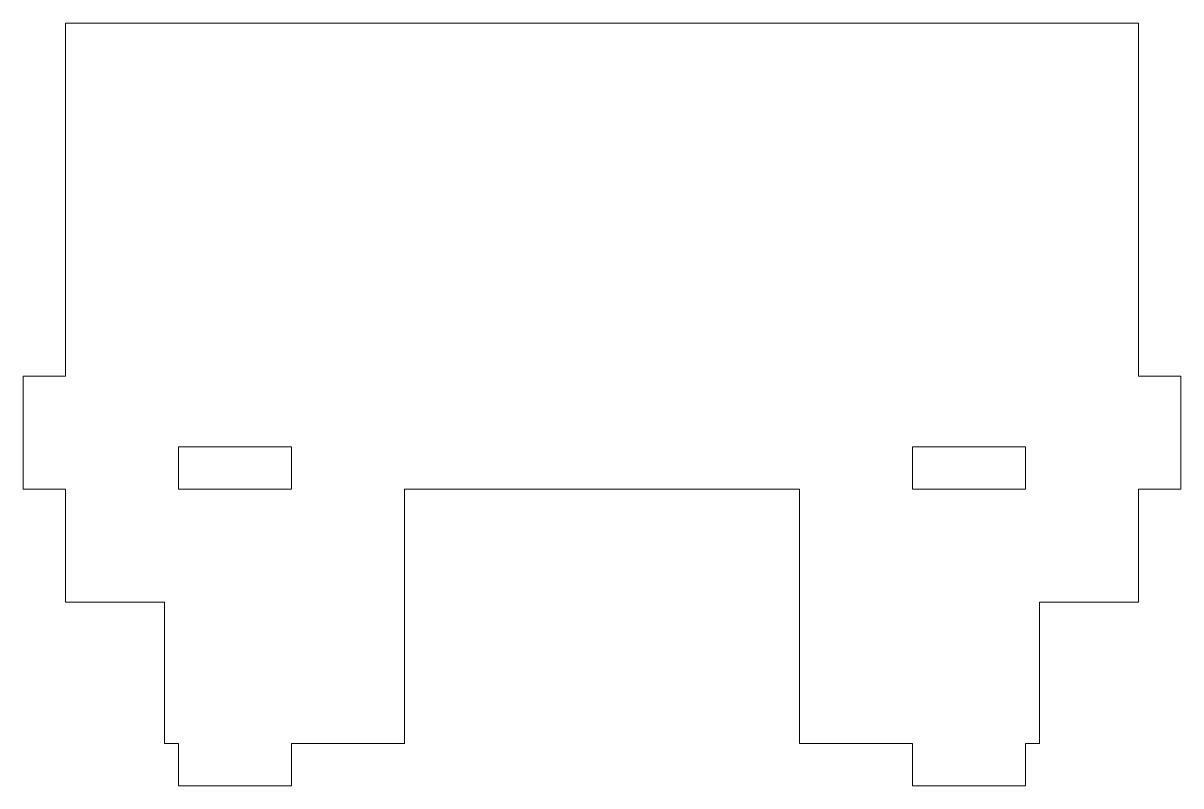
# Model space of a CAD drawing. Header units: millimetres. Extents: x -41 to 41, y -54 to 0.
import ezdxf

# ---------------------------------------------------------------- set-up
doc = ezdxf.new("R2010")
doc.units = ezdxf.units.MM

msp = doc.modelspace()

# ---------------------------------------------------------------- linework, layer by layer
at = {"color": 7, "linetype": 'Continuous', "lineweight": 15}
for p, q in [((-38, 0), (-38, -25)), ((38, 0), (-38, 0)), ((38, -25), (38, 0)), ((-38, -25), (-41, -25)), ((-41, -25), (-41, -33)), ((41, -25), (38, -25)), ((41, -33), (41, -25)), ((-30, -30), (-30, -33)), ((-22, -30), (-30, -30)), ((-22, -33), (-22, -30)), ((22, -30), (22, -33)), ((30, -30), (22, -30)), ((30, -33), (30, -30)), ((-41, -33), (-38, -33)), ((-38, -33), (-38, -41)), ((-30, -33), (-22, -33)), ((-14, -51), (-14, -33)), ((-14, -33), (14, -33)), ((14, -33), (14, -51)), ((22, -33), (30, -33)), ((38, -41), (38, -33)), ((38, -33), (41, -33)), ((-38, -41), (-31, -41)), ((-31, -41), (-31, -51)), ((31, -51), (31, -41)), ((31, -41), (38, -41)), ((-31, -51), (-30, -51)), ((-30, -51), (-30, -54)), ((-22, -54), (-22, -51)), ((-22, -51), (-14, -51)), ((14, -51), (22, -51)), ((22, -51), (22, -54)), ((30, -54), (30, -51)), ((30, -51), (31, -51)), ((-30, -54), (-22, -54)), ((22, -54), (30, -54))]:
    msp.add_line(p, q, dxfattribs=at)

doc.saveas('drawing.dxf')
